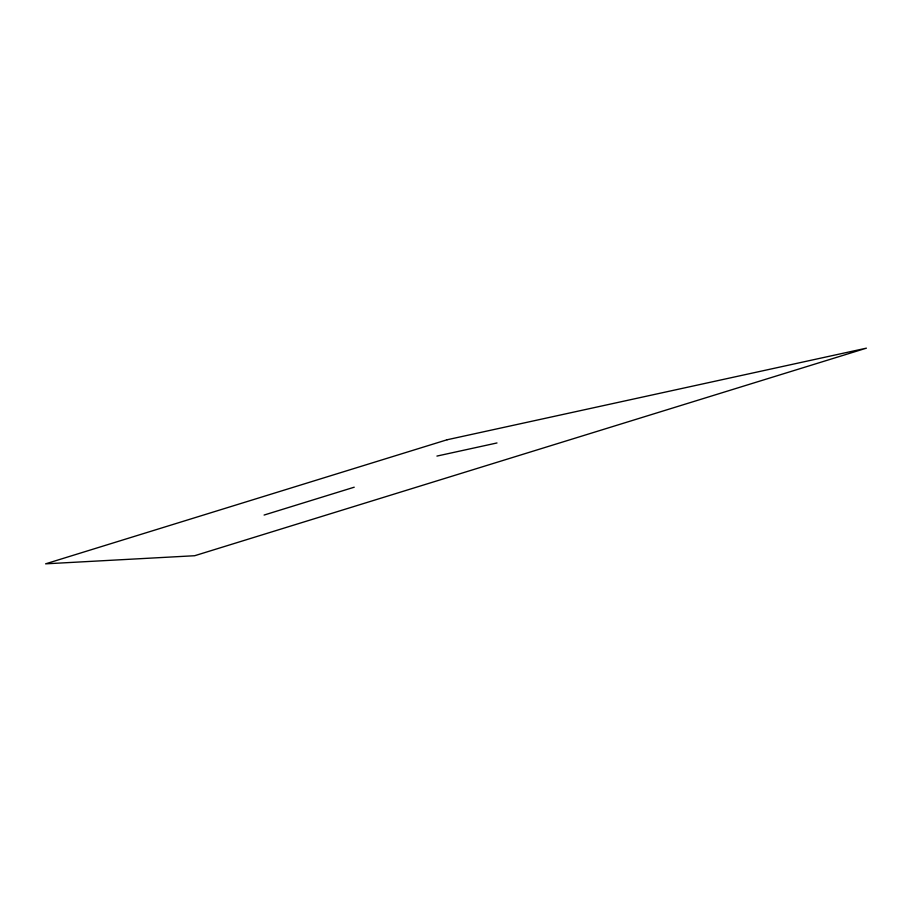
<?xml version="1.0" encoding="UTF-8"?>
<svg xmlns="http://www.w3.org/2000/svg" width="912" height="912" viewBox="0 0 912 912"><rect width="100%" height="100%" fill="white"/><g stroke="black" fill="none" stroke-linecap="round" stroke-linejoin="round"><path stroke-width="1.37" d="M264.092 515.052L354.221 487.202M436.928 456.08L496.994 442.958M447.131 439.755L45.6 563.833L194.655 555.727L866.4 348.167L447.131 439.755"/></g></svg>
